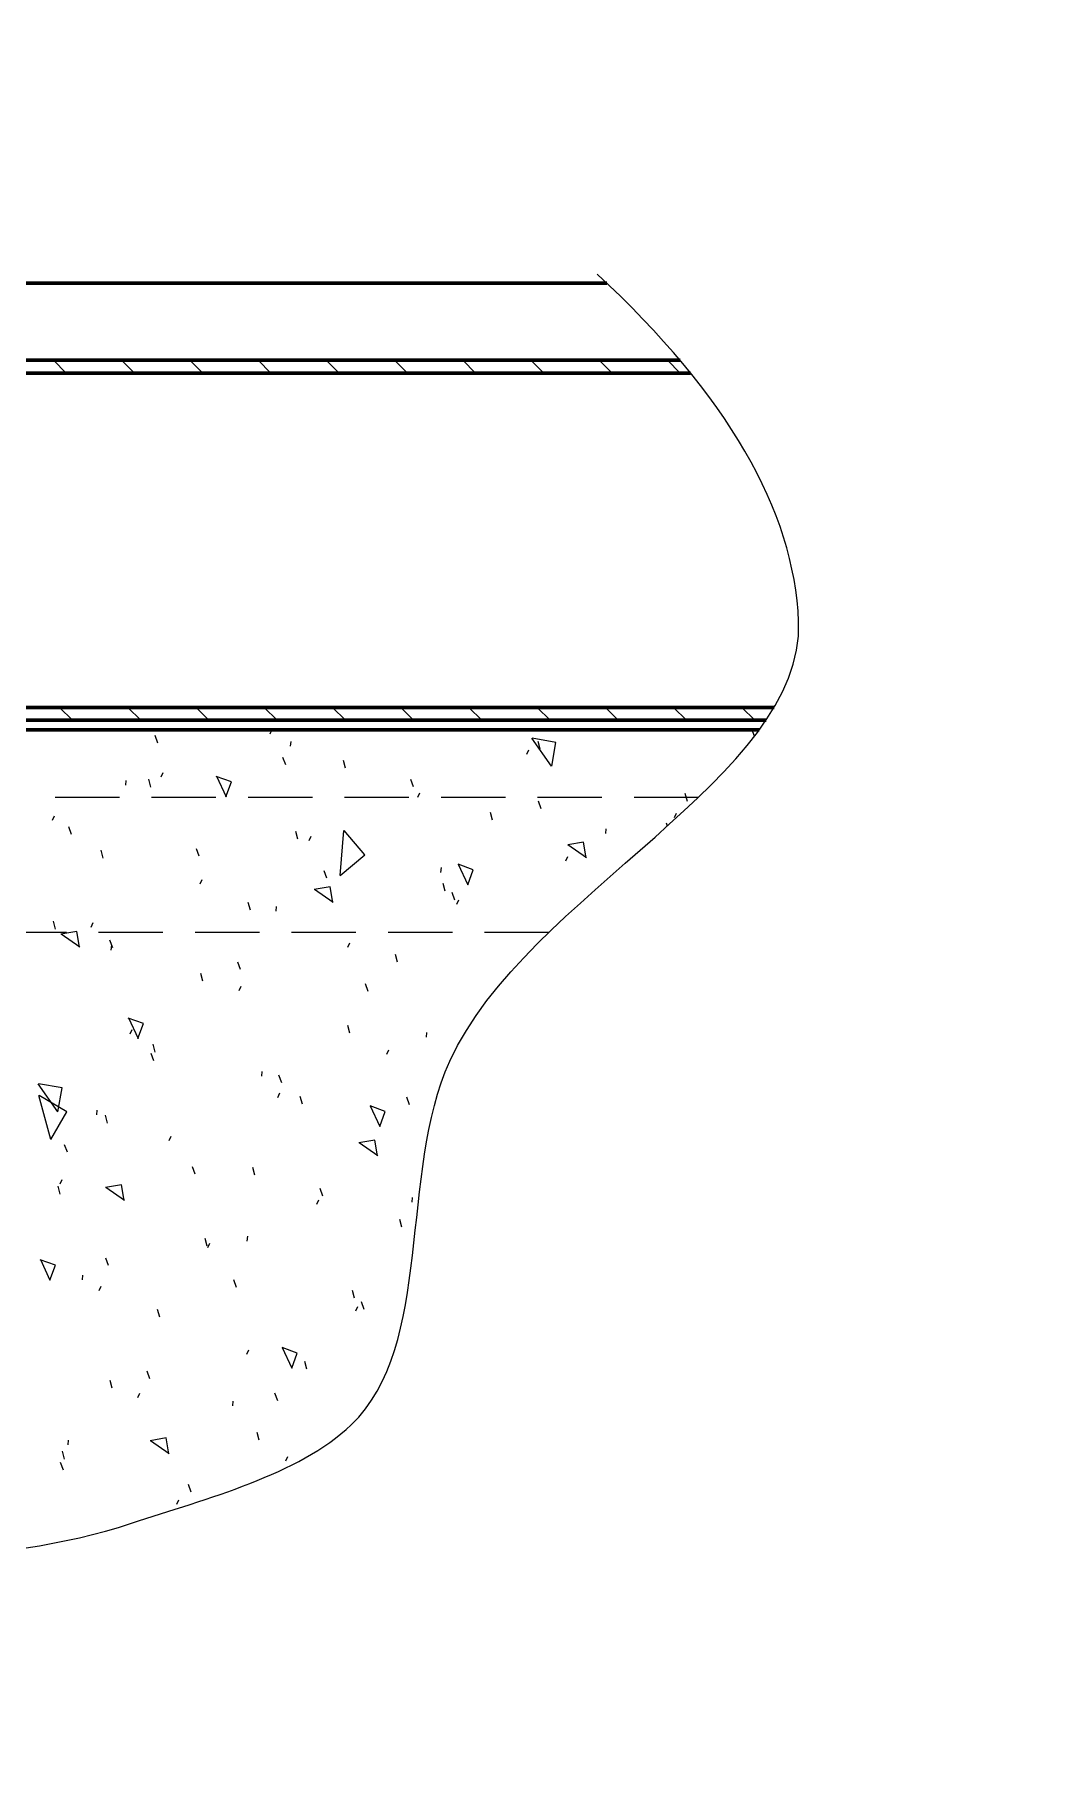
# Model space of a CAD drawing. Header units: millimetres. Extents: x 0 to 841, y 0 to 594.
# Drawn here: x 778 to 841, y 78.3 to 186 of the extents above; entities that cross this region are included whole.
import ezdxf

# ---------------------------------------------------------------- set-up
doc = ezdxf.new("R2010")
doc.units = ezdxf.units.MM
for name, pattern in [('K5LT32768', [0]), ('K5LT32770', [0]), ('K5LT_BASIC', [0]), ('K5LT_DASHED', [6, 4, -2]), ('K5LT_THIN_INCLUDED_TO_HATCHING', [0])]:
    doc.linetypes.add(name, pattern=pattern)
doc.layers.add('Системный слой', color=7, linetype='Continuous')

msp = doc.modelspace()

# ---------------------------------------------------------------- linework, layer by layer
at = {"layer": 'Системный слой', "color": 5, "linetype": 'K5LT_BASIC', "lineweight": 60, "true_color": 0x0000ff}
for p, q in [((813.5983918977959, 170.5176154079465), (725.1508553946928, 170.5176154079465)), ((818.1571750178633, 165.7176154079465), (729.9508553946928, 165.7176154079465)), ((818.8172307199313, 164.9176154079465), (730.7508553946928, 164.9176154079465)), ((824.013110131234, 144.1176154079465), (751.5508553946929, 144.1176154079465)), ((823.5068987129418, 143.3176154079465), (752.3508553946929, 143.3176154079465)), ((823.0852348814132, 142.7176154079465), (752.9508553946929, 142.7176154079465))]:
    msp.add_line(p, q, dxfattribs=at)
at = {"layer": 'Системный слой', "color": 7, "linetype": 'K5LT32768', "lineweight": 18}
for p, q in [((779.1906965924824, 165.7176154079465), (779.9906965924825, 164.9176154079464)), ((783.4333372796019, 165.7176154079464), (784.2333372796019, 164.9176154079464)), ((787.675977966721, 165.7176154079465), (788.475977966721, 164.9176154079465)), ((791.9186186538404, 165.7176154079465), (792.7186186538403, 164.9176154079464)), ((796.1612593409596, 165.7176154079465), (796.9612593409597, 164.9176154079465)), ((800.403900028079, 165.7176154079464), (801.2039000280789, 164.9176154079464)), ((804.6465407151981, 165.7176154079465), (805.4465407151981, 164.9176154079465)), ((808.8891814023174, 165.7176154079465), (809.6891814023176, 164.9176154079465)), ((813.1318220894366, 165.7176154079464), (813.9318220894368, 164.9176154079464)), ((817.374462776556, 165.7176154079465), (818.1744627765561, 164.9176154079465)), ((779.5774931568862, 144.1176154079464), (780.3774931568861, 143.3176154079464)), ((783.8201338440055, 144.1176154079464), (784.6201338440055, 143.3176154079464)), ((788.0627745311245, 144.1176154079465), (788.8627745311247, 143.3176154079464)), ((792.3054152182439, 144.1176154079464), (793.105415218244, 143.3176154079463)), ((796.5480559053632, 144.1176154079464), (797.3480559053631, 143.3176154079464)), ((800.7906965924826, 144.1176154079464), (801.5906965924825, 143.3176154079464)), ((805.0333372796018, 144.1176154079465), (805.8333372796019, 143.3176154079464)), ((809.2759779667211, 144.1176154079464), (810.0759779667211, 143.3176154079464)), ((813.5186186538402, 144.1176154079464), (814.3186186538404, 143.3176154079464)), ((817.7612593409596, 144.1176154079465), (818.5612593409597, 143.3176154079464)), ((822.0039000280791, 144.1176154079465), (822.8039000280788, 143.3176154079464))]:
    msp.add_line(p, q, dxfattribs=at)
at = {"layer": 'Системный слой', "color": 7, "linetype": 'K5LT32770', "lineweight": 18}
for p, q in [((785.6941376336598, 141.8954900507085), (785.523127561997, 142.3653363611015)), ((792.6699509051842, 142.4757983657353), (792.7827120438398, 142.7176154079465)), ((810.1641029405057, 140.4551549967083), (808.9475472894927, 142.1925765248484)), ((810.4378924542978, 141.9322218500106), (808.9606808247795, 142.1926941165109)), ((821.5737918068413, 142.6799815017482), (821.5637078320675, 142.7176154079465)), ((822.7861960090014, 142.3190512290727), (822.6876210810711, 142.5898836176859)), ((793.9424448800996, 141.6922898786037), (793.968591603963, 141.9911482999068)), ((808.6312301376983, 141.2118483927572), (808.7580156212584, 141.4837407396723)), ((809.4650438011729, 141.5060046130762), (809.3356342786217, 141.9889675262207)), ((810.1773545077745, 140.4551919456445), (810.4378267742472, 141.9324035751677)), ((785.898535102167, 139.7854582302787), (786.0253205857272, 140.0573505771938)), ((793.640066552464, 140.5308605708447), (793.4690564808011, 141.0007068812376)), ((797.3562957954985, 140.3320277244262), (797.2268862729471, 140.8149906375707)), ((783.6928839314912, 139.2764046123683), (783.7190306553545, 139.5752630336714)), ((785.247547789824, 139.1580508357756), (785.1181382672728, 139.6410137489201)), ((790.2639713594814, 139.4809120396123), (789.3242787386955, 139.822932182938)), ((789.9480632761212, 138.5267055761426), (789.3504810395103, 139.808224818128)), ((789.921970542163, 138.5412356352695), (790.2639906854888, 139.4809282560554)), ((801.5859954712683, 139.1662310909805), (801.4149853996055, 139.6360774013734)), ((801.8598144102508, 138.5215084193631), (801.9865998938109, 138.7934007662781)), ((809.5319243900718, 137.8016016111174), (809.360914318409, 138.2714479215103)), ((818.6159551595507, 138.2639649293007), (818.4865456369995, 138.7469278424452)), ((779.1271192986152, 137.0951180950725), (779.2539047822013, 137.3670104419754)), ((806.5072071538735, 137.0899880406621), (806.3777976313223, 137.5729509538066)), ((817.3702886438188, 136.7325036195867), (817.3068432371997, 136.9068184416423)), ((817.8210939443803, 137.2575590949262), (817.9478794279732, 137.5294514418259)), ((780.3133597897915, 136.2124248746757), (780.1423497181293, 136.6822711850688)), ((794.3984591482006, 135.9160111520058), (794.2690496256494, 136.3989740651503)), ((795.0883986072338, 135.8311682839085), (795.2151840907941, 136.1030606308235)), ((797.0149643707266, 133.6458484864754), (797.2614408172064, 136.4630871610817)), ((798.5608256866877, 134.9315668858663), (797.2752504673147, 136.4636557721043)), ((812.1572169784932, 135.7288399907323), (811.1724092254809, 135.5551918130653)), ((812.3308488247781, 134.7440517007051), (812.1572006471112, 135.7288594537173)), ((813.5438626740223, 136.2632555431418), (813.5700093978259, 136.5621139644501)), ((782.2897111425266, 134.7420342633537), (782.1603016199754, 135.2249971764982)), ((788.2592887086022, 134.8477953948142), (788.0882786369394, 135.3176417052071)), ((797.0287368004481, 133.6459916664956), (798.560825686686, 134.9315668858686)), ((811.0496781420227, 134.5672189591636), (811.1764636255829, 134.8391113060786)), ((812.345522206763, 134.7487404113972), (811.187241188015, 135.5597775120897)), ((796.2052176274066, 133.4831659149503), (796.0342075557436, 133.9530122253433)), ((803.2943016929528, 133.8473699207518), (803.320448416816, 134.1462283420549)), ((805.299053292056, 134.0085897464016), (804.3593606712701, 134.3506098897273)), ((804.9835329658702, 133.0542417920469), (804.3859507292593, 134.3357610340323)), ((804.9570524747376, 133.0689133420589), (805.2990726180634, 134.0086059628448)), ((788.316982804217, 133.1408281484537), (788.4437682877772, 133.4127204953688)), ((796.400292930298, 132.9504691480614), (795.4154851772856, 132.7768209703945)), ((796.588191996166, 131.970297951336), (795.429910977418, 132.7813350520286)), ((796.5739247765824, 131.9656808580346), (796.4002765989155, 132.9504886110468)), ((803.5493705065767, 132.6739714682374), (803.4199609840255, 133.156934381382)), ((804.1511465462111, 132.1185364350862), (803.9801364745482, 132.5883827454792)), ((791.440622500903, 131.4999945795853), (791.3112129783518, 131.9829574927298)), ((793.0447407287595, 131.4314844763832), (793.0708874526227, 131.7303428976863)), ((804.2782620367358, 131.8768781754734), (804.4050475202959, 132.1487705223885)), ((779.3318744952292, 130.3260176909322), (779.202464972678, 130.8089806040768)), ((781.5455670011996, 130.4504880129972), (781.6723524847599, 130.7223803599123)), ((780.6433688821024, 130.1720983053905), (779.6585611290903, 129.9984501277236)), ((780.830861395567, 129.1918557656363), (779.6725803767829, 130.0028928662774)), ((780.8170007283871, 129.1873100153636), (780.6433525507202, 130.1721177683758)), ((782.8785108647266, 129.1647302187786), (782.7075007930642, 129.6345765291717)), ((782.7951797801513, 129.0155992101477), (782.8213265040146, 129.3144576314508)), ((797.5068463092836, 129.1865382020816), (797.6336317928436, 129.4584305489966)), ((790.8244397835448, 127.8001007389198), (790.6534297118819, 128.2699470493128)), ((800.59153385928, 128.2579548958128), (800.4621243367288, 128.7409178089573)), ((788.4827858536056, 127.0839780071622), (788.3533763310544, 127.5669409203068)), ((790.7354305062665, 126.496198066627), (790.8622159898267, 126.768090413542)), ((798.7703687023491, 126.435471259056), (798.5993586306861, 126.905317569449)), ((784.7916490662731, 124.4458301070369), (783.8519564454872, 124.7878502503626)), ((784.4751767319974, 123.492143626496), (783.8775944953866, 124.7736628684814)), ((783.9640147032497, 123.8058579311722), (784.0908001868099, 124.0777502780873)), ((784.4496482489523, 123.506153702695), (784.7916683922781, 124.4458463234809)), ((797.6336972119822, 123.8419383233924), (797.504287689431, 124.324901236537)), ((802.3965975416129, 123.5865645185313), (802.4227442654761, 123.8854229398344)), ((785.5249492063082, 122.6679614347403), (785.395539683757, 123.1509243478849)), ((799.9252939357735, 122.5419079581896), (800.0520794193336, 122.8138003051047)), ((785.4436619396616, 122.1170355628816), (785.2726518679993, 122.5868818732747)), ((779.4655573158273, 118.9598065951204), (778.2490016647886, 120.6972281232424)), ((779.7388102913017, 120.4364931033606), (778.2615986617834, 120.696965369861)), ((792.1470365774195, 121.1706790741627), (792.1731833012826, 121.4695374954658)), ((793.3895908584872, 120.7524060830255), (793.2185807868243, 121.2222523934185)), ((779.0240274826557, 117.228408306755), (778.2920872053339, 119.9600466098253)), ((780.0371627746473, 118.9599506791884), (778.3051119670596, 119.959950679156)), ((779.4782723447349, 118.959463199002), (779.7387446112353, 120.4366748285203)), ((793.1538782083163, 119.8515679848001), (793.2806636918764, 120.1234603317151)), ((794.6758605646844, 119.425921750972), (794.5464510421332, 119.9088846641165)), ((801.3355197772914, 119.3877766031617), (801.1645097056286, 119.8576229135547)), ((779.0374322226563, 117.2281785356535), (780.0374322226563, 118.9602293432224)), ((781.8974756288114, 118.7547938079272), (781.9236223526747, 119.0536522292303)), ((782.5671125590108, 118.2519448623189), (782.4377030364595, 118.7349077754634)), ((799.8267309988476, 118.9735078138262), (798.8870383780618, 119.3155279571519)), ((799.5106464217462, 118.0196798424028), (798.9130641851353, 119.3011990843882)), ((799.4847301815269, 118.0338314094843), (799.8267503248527, 118.9735240302702)), ((786.3824624052993, 117.1612278493455), (786.5092478888596, 117.4331201962605)), ((780.062884095822, 116.4339703868592), (779.891874024159, 116.9038166972521)), ((799.1786637729713, 117.1935450998648), (798.1938560199592, 117.0198969221979)), ((799.3658141929257, 116.2135420977924), (798.2075331741418, 117.0245791984335)), ((799.3522956192534, 116.2087568098393), (799.1786474415865, 117.1935645628515)), ((788.0088130145965, 115.0693409069845), (787.8378029429342, 115.5391872173777)), ((791.718023917387, 115.0099051785489), (791.5886143948358, 115.4928680916934)), ((779.6092759117132, 113.8359282898968), (779.479866389162, 114.3188912030413)), ((779.6110466022825, 114.4708877138907), (779.7378320858427, 114.7427800608058)), ((783.4217397247759, 114.4151742571945), (782.4369319717637, 114.2415260795276)), ((783.6084839833792, 113.435099639235), (782.450202964547, 114.2461367398072)), ((783.5953715710581, 113.4303859671683), (783.4217233933911, 114.4151937201805)), ((795.9547419334297, 113.7047114271312), (795.7837318617668, 114.1745577375241)), ((795.572325834811, 113.2069377409059), (795.699111318371, 113.478830087821)), ((801.4988933902731, 113.3257591163107), (801.5250401141363, 113.6246175376138)), ((800.8689352757639, 111.7678654947791), (800.7395257532127, 112.2508284079236)), ((788.7601872700895, 110.593888606127), (788.6307777475383, 111.0768515192715)), ((791.2493324260793, 110.9098736719422), (791.2754791499425, 111.2087320932453)), ((782.6280351707644, 109.3862757309649), (782.4570250991015, 109.8561220413578)), ((788.8009101073491, 110.5165977675185), (788.9276955909091, 110.7884901144335)), ((779.3193267730614, 109.4107481744627), (778.3796341522756, 109.7527683177884)), ((779.0022903893939, 108.4575812446888), (778.4047081527831, 109.7391004866742)), ((778.9773259557415, 108.4710717701205), (779.3193460990672, 109.4107643909064)), ((780.9997714774715, 108.4939884057066), (781.0259182013348, 108.7928468270097)), ((782.029494304332, 107.826257632064), (782.1562797878922, 108.098149978979)), ((790.5739640895315, 108.0216462510875), (790.4029540178692, 108.4914925614806)), ((797.911098628466, 107.3518489223586), (797.7816891059148, 107.8348118355031)), ((785.8023506227921, 106.1778720337055), (785.6729411002409, 106.6608349468501)), ((797.9907735368289, 106.5623076590912), (798.1175590203895, 106.834200006006)), ((798.5198930083722, 106.6570167712369), (798.3488829367094, 107.1268630816298)), ((791.2193577338486, 103.8719675236221), (791.3461432174087, 104.1438598705372)), ((794.3544087056359, 103.938425881252), (793.4147160848502, 104.2804460245777)), ((794.0377598776221, 102.9851178927559), (793.4401776410112, 104.2666371347413)), ((794.0124078883163, 102.9987494769098), (794.354428031642, 103.9384420976957)), ((794.9532619811686, 102.9358323499355), (794.8238524586174, 103.4187952630801)), ((785.193186245707, 102.3385810750706), (785.0221761740441, 102.8084273854635)), ((782.8445139754946, 101.7618554612835), (782.7151044529434, 102.244818374428)), ((784.4479420063818, 101.181627550237), (784.574727489942, 101.453519897152)), ((793.1391151644665, 100.9739515951904), (792.9681050928043, 101.4437979055836)), ((790.3516282747393, 100.6490682697217), (790.3777749986025, 100.9479266910247)), ((780.1020673261318, 98.2331830034861), (780.128214049995, 98.53204142478918)), ((786.200110567441, 98.65825020899943), (785.2153028144289, 98.4846020313325)), ((786.3861061767313, 97.67834378082267), (785.2278251579834, 98.48938088151523)), ((786.3737424137288, 97.67346191897298), (786.200094236062, 98.65826967198518)), ((791.9954253338709, 98.5198157775136), (791.8660158113197, 99.00277869065813)), ((779.8124084019645, 96.65551589908358), (779.6413983303006, 97.1253622094761)), ((779.8866773281982, 97.34583888885831), (779.757267805647, 97.82880180200283)), ((793.6378054358455, 97.22733744181724), (793.7645909194063, 97.49922978873205)), ((786.8663896328864, 94.53699730633832), (786.9931751164464, 94.80888965325342)), ((787.7583373206496, 95.29088641917625), (787.5873272489868, 95.7607327295692))]:
    msp.add_line(p, q, dxfattribs=at)
at = {"layer": 'Системный слой', "color": 7, "linetype": 'K5LT_DASHED', "lineweight": 18}
for p, q in [((819.2968225368228, 138.5176154079465), (757.1508553946935, 138.5176154079465)), ((810.0074554587442, 130.1176154079465), (765.550855394693, 130.1176154079465))]:
    msp.add_line(p, q, dxfattribs=at)
at = {"layer": 'Системный слой', "color": 7, "linetype": 'K5LT_THIN_INCLUDED_TO_HATCHING', "lineweight": 18}
msp.add_open_spline([(725.1508553946926, 80.14810232104588), (735.9858863655155, 86.98940809763198), (746.293630480881, 87.31569060486319), (757.1508553946926, 89.57757835077052), (765.9888128731646, 91.41879172509934), (775.5331280191601, 90.51616060634046), (784.0435323482095, 93.34936876266039), (788.7392759054334, 94.91263396510223), (794.4266118897193, 96.352406425071), (797.7162725913103, 99.4785281819814), (802.863845162135, 104.3701994115244), (800.6718787882419, 115.1364013654498), (803.8454320106313, 122.1092706533205), (808.5695855827122, 132.489088808425), (825.9165429510498, 139.7854041892285), (825.5332268789979, 149.4547511395219), (825.2588244204848, 156.3766956360682), (821.0832610311892, 163.5826399795235), (813.0065367111113, 171.0725841698879)], degree=3, knots=[0, 0, 0, 0, 1, 1, 1, 2, 2, 2, 3, 3, 3, 4, 4, 4, 5, 5, 5, 6, 6, 6, 6], dxfattribs=at)

doc.saveas('drawing.dxf')
